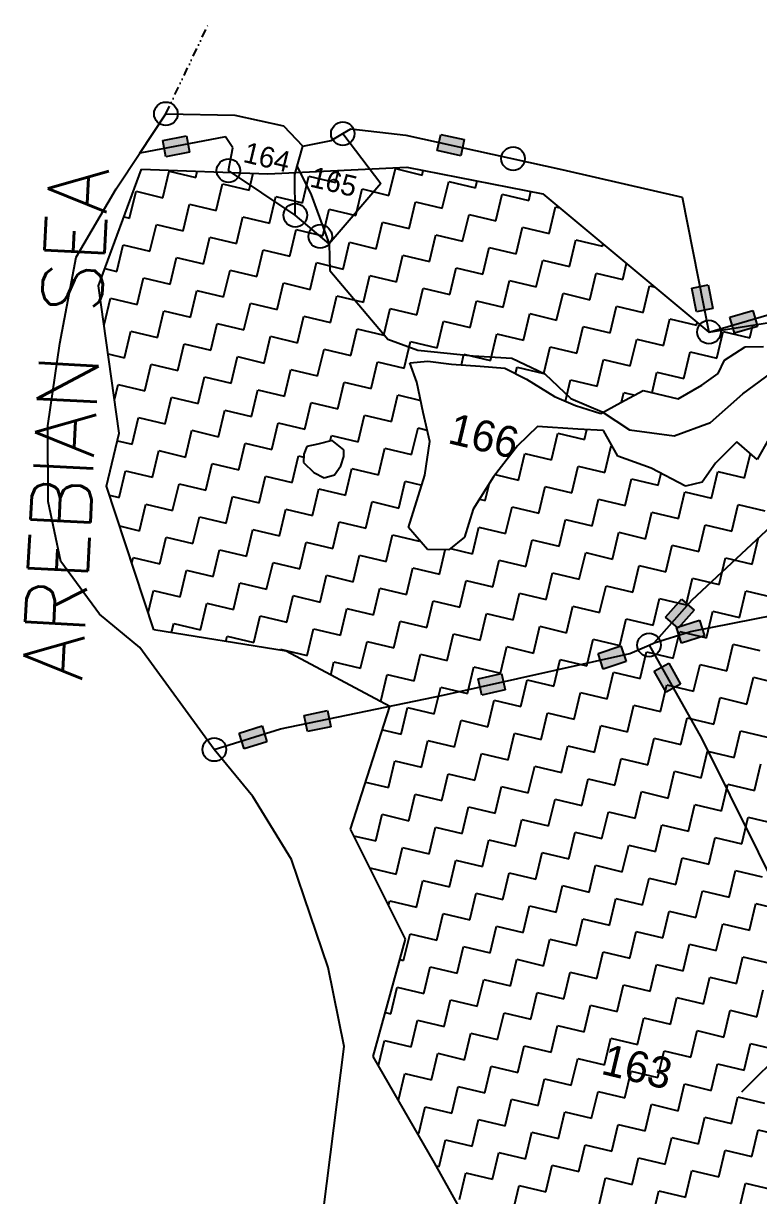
# Model space of a CAD drawing. Header units: metres. Extents: x 318142 to 321969, y 1858939 to 1863690.
# Drawn here: x 318142 to 318582, y 1861730 to 1862431 of the extents above; entities that cross this region are included whole.
import ezdxf

# ---------------------------------------------------------------- set-up
doc = ezdxf.new("R2010")
doc.units = ezdxf.units.M
doc.linetypes.add('DIVIDE', pattern=[1.25, 0.5, -0.25, 0, -0.25, 0, -0.25])
for name, color, linetype in [('LINE_WATER', 4, 'Continuous'), ('POLY_HATCH', 12, 'Continuous'), ('POLY_PARCEL', 6, 'Continuous'), ('TEXT_MAPOUT', 7, 'Continuous'), ('TEXT_PARCEL', 7, 'Continuous'), ('V_BOUND_LINE', 7, 'Continuous'), ('V_DIVIDE_LINE', 7, 'DIVIDE')]:
    doc.layers.add(name, color=color, linetype=linetype)
doc.styles.get("Standard").update_dxf_attribs({"font": 'simplex.shx'})
doc.styles.add('TEXT_MAP', font='')
doc.styles.get('TEXT_MAP').set_extended_font_data('Kruti Dev 050')

msp = doc.modelspace()

# ---------------------------------------------------------------- hatches: boundary and pattern name
for points in [[(318225.52, 1862360.96), (318227.38, 1862351.18), (318241.51, 1862353.87), (318239.65, 1862363.64)], [(318403.64, 1862351.78), (318405.76, 1862361.5), (318391.71, 1862364.57), (318389.59, 1862354.85)], [(318544.63, 1862258.5), (318554.39, 1862260.45), (318551.58, 1862274.56), (318541.82, 1862272.61)], [(318564.51, 1862255.16), (318567.3, 1862245.6), (318581.11, 1862249.63), (318578.32, 1862259.18)], [(318526.2, 1862075.86), (318533.66, 1862069.28), (318543.18, 1862080.07), (318535.71, 1862086.65)], [(318532.75, 1862069.72), (318535.79, 1862060.24), (318549.49, 1862064.64), (318546.44, 1862074.11)], [(318502.57, 1862049.34), (318499.4, 1862058.77), (318485.76, 1862054.18), (318488.94, 1862044.75)], [(318528.08, 1862048.35), (318519.4, 1862043.48), (318526.45, 1862030.93), (318535.12, 1862035.81)], [(318430.24, 1862032.4), (318428.08, 1862042.11), (318414.04, 1862038.98), (318416.2, 1862029.27)], [(318326.08, 1862010.29), (318324.07, 1862020.04), (318309.98, 1862017.13), (318312, 1862007.38)], [(318271.1, 1862006.57), (318274.09, 1861997.07), (318287.81, 1862001.39), (318284.83, 1862010.88)]]:
    msp.add_hatch(color=256).paths.add_polyline_path(points)

# ---------------------------------------------------------------- linework, layer by layer
for p, q in [((318225.52, 1862360.96), (318239.65, 1862363.64)), ((318227.38, 1862351.18), (318225.52, 1862360.96)), ((318239.65, 1862363.64), (318241.51, 1862353.87)), ((318389.59, 1862354.85), (318391.71, 1862364.57)), ((318391.71, 1862364.57), (318405.76, 1862361.5)), ((318405.76, 1862361.5), (318403.64, 1862351.78)), ((318241.51, 1862353.87), (318227.38, 1862351.18)), ((318403.64, 1862351.78), (318389.59, 1862354.85)), ((318541.82, 1862272.61), (318551.58, 1862274.56)), ((318544.63, 1862258.5), (318541.82, 1862272.61)), ((318551.58, 1862274.56), (318554.39, 1862260.45)), ((318554.39, 1862260.45), (318544.63, 1862258.5)), ((318564.51, 1862255.16), (318578.32, 1862259.18)), ((318567.3, 1862245.6), (318564.51, 1862255.16)), ((318578.32, 1862259.18), (318581.11, 1862249.63)), ((318581.11, 1862249.63), (318567.3, 1862245.6)), ((318526.2, 1862075.86), (318535.71, 1862086.65)), ((318543.18, 1862080.07), (318533.66, 1862069.28)), ((318535.71, 1862086.65), (318543.18, 1862080.07)), ((318533.66, 1862069.28), (318526.2, 1862075.86)), ((318532.75, 1862069.72), (318546.44, 1862074.11)), ((318546.44, 1862074.11), (318549.49, 1862064.64)), ((318535.79, 1862060.24), (318532.75, 1862069.72)), ((318485.76, 1862054.18), (318499.4, 1862058.77)), ((318499.4, 1862058.77), (318502.57, 1862049.34)), ((318549.49, 1862064.64), (318535.79, 1862060.24)), ((318488.94, 1862044.75), (318485.76, 1862054.18)), ((318502.57, 1862049.34), (318488.94, 1862044.75)), ((318519.4, 1862043.48), (318528.08, 1862048.35)), ((318528.08, 1862048.35), (318535.12, 1862035.81)), ((318414.04, 1862038.98), (318428.08, 1862042.11)), ((318416.2, 1862029.27), (318414.04, 1862038.98)), ((318428.08, 1862042.11), (318430.24, 1862032.4)), ((318526.45, 1862030.93), (318519.4, 1862043.48)), ((318430.24, 1862032.4), (318416.2, 1862029.27)), ((318535.12, 1862035.81), (318526.45, 1862030.93)), ((318309.98, 1862017.13), (318324.07, 1862020.04)), ((318312, 1862007.38), (318309.98, 1862017.13)), ((318324.07, 1862020.04), (318326.08, 1862010.29)), ((318271.1, 1862006.57), (318284.83, 1862010.88)), ((318284.83, 1862010.88), (318287.81, 1862001.39)), ((318326.08, 1862010.29), (318312, 1862007.38)), ((318274.09, 1861997.07), (318271.1, 1862006.57)), ((318287.81, 1862001.39), (318274.09, 1861997.07))]:
    msp.add_line(p, q)
for centre in [(318227.33, 1862376.87), (318333.13, 1862364.98), (318434.98, 1862350.03), (318264.75, 1862342.88), (318304.72, 1862316.18), (318319.65, 1862303.54), (318552.13, 1862246.37), (318516.27, 1862059.2), (318256.28, 1861996.69)]:
    msp.add_circle(centre, 7.04)
at = {"layer": 'LINE_WATER'}
for p, q in [((318305.9, 1862345.41), (318314.3, 1862328.38)), ((318314.3, 1862328.38), (318324.94, 1862299.06)), ((318324.94, 1862299.06), (318325.44, 1862283.17)), ((318325.44, 1862283.17), (318360.12, 1862242.12)), ((318360.12, 1862242.12), (318378.07, 1862235.53)), ((318378.07, 1862235.53), (318411.05, 1862232.03)), ((318411.05, 1862232.03), (318434.22, 1862230.8)), ((318434.22, 1862230.8), (318453.94, 1862221.36)), ((318453.94, 1862221.36), (318469.51, 1862206.63)), ((318572.41, 1862209.48), (318592.75, 1862224.43)), ((318469.51, 1862206.63), (318488.25, 1862198.63)), ((318553.05, 1862192.18), (318572.41, 1862209.48)), ((318488.25, 1862198.63), (318504.5, 1862187.79)), ((318531.27, 1862184.23), (318553.05, 1862192.18)), ((318504.5, 1862187.79), (318531.27, 1862184.23)), ((318571.86, 1861791.96), (318605.4, 1861825.58))]:
    msp.add_line(p, q, dxfattribs=at)
at = {"layer": 'POLY_HATCH'}
for p, q in [((318187, 1862273.92), (318212.82, 1862343.78)), ((318212.82, 1862343.78), (318288.26, 1862340.97)), ((318288.26, 1862340.97), (318371.49, 1862345.04)), ((318371.49, 1862345.04), (318452.83, 1862329.03)), ((318452.83, 1862329.03), (318552.13, 1862246.37)), ((318199.44, 1862185.79), (318187, 1862273.92)), ((318552.13, 1862246.37), (318625.58, 1862257.84)), ((318561.33, 1862229.47), (318573.72, 1862237.55)), ((318573.72, 1862237.55), (318584.82, 1862237.8)), ((318373.25, 1862227.93), (318383.93, 1862228.87)), ((318377.48, 1862216.47), (318373.25, 1862227.93)), ((318383.93, 1862228.87), (318398.07, 1862227.23)), ((318398.07, 1862227.23), (318415.22, 1862226.04)), ((318557.71, 1862221.62), (318561.33, 1862229.47)), ((318561.33, 1862229.47), (318561.33, 1862229.47)), ((318415.22, 1862226.04), (318430.04, 1862224.82)), ((318430.04, 1862224.82), (318443, 1862218.24)), ((318547.92, 1862214.67), (318557.71, 1862221.62)), ((318381.24, 1862198.15), (318377.48, 1862216.47)), ((318443, 1862218.24), (318459.7, 1862207.86)), ((318533.75, 1862206.44), (318547.92, 1862214.67)), ((318459.7, 1862207.86), (318472.37, 1862202.51)), ((318499.49, 1862204.17), (318512.85, 1862211.43)), ((318512.85, 1862211.43), (318533.75, 1862206.44)), ((318472.37, 1862202.51), (318487.5, 1862197.74)), ((318487.5, 1862197.74), (318499.49, 1862204.17)), ((318385.27, 1862180.92), (318381.24, 1862198.15)), ((318191.88, 1862154.14), (318199.44, 1862185.79)), ((318449.61, 1862189.95), (318437.53, 1862178.31)), ((318473.62, 1862188.28), (318449.61, 1862189.95)), ((318489.12, 1862187.48), (318473.62, 1862188.28)), ((318497.64, 1862172.08), (318489.12, 1862187.48)), ((318311.63, 1862177.87), (318309.88, 1862173.32)), ((318318.25, 1862179.26), (318311.63, 1862177.87)), ((318326.75, 1862181.54), (318318.25, 1862179.26)), ((318333.68, 1862175.91), (318326.75, 1862181.54)), ((318382.19, 1862160.75), (318385.27, 1862180.92)), ((318437.53, 1862178.31), (318423.19, 1862159.67)), ((318568.84, 1862180.63), (318555.95, 1862168.03)), ((318580.88, 1862170.2), (318568.84, 1862180.63)), ((318587.88, 1862182.47), (318580.88, 1862170.2)), ((318309.88, 1862173.32), (318309.69, 1862168.4)), ((318332.06, 1862166.36), (318333.72, 1862171.92)), ((318333.72, 1862171.92), (318333.68, 1862175.91)), ((318333.68, 1862175.91), (318333.68, 1862175.91)), ((318517.46, 1862165.03), (318497.64, 1862172.08)), ((318309.69, 1862168.4), (318315.85, 1862162.29)), ((318328.14, 1862161.01), (318332.06, 1862166.36)), ((318538.14, 1862154.28), (318517.46, 1862165.03)), ((318555.95, 1862168.03), (318547.99, 1862156.57)), ((318315.85, 1862162.29), (318322.06, 1862159.15)), ((318322.06, 1862159.15), (318328.14, 1862161.01)), ((318372.38, 1862129.41), (318382.19, 1862160.75)), ((318423.19, 1862159.67), (318411.06, 1862140.49)), ((318220.09, 1862068.33), (318191.88, 1862154.14)), ((318547.99, 1862156.57), (318538.14, 1862154.28)), ((318411.06, 1862140.49), (318405.89, 1862123.72)), ((318383.76, 1862116.23), (318372.38, 1862129.41)), ((318405.89, 1862123.72), (318396.51, 1862116.09)), ((318396.51, 1862116.09), (318383.76, 1862116.23)), ((318299.22, 1862055.51), (318220.09, 1862068.33)), ((318361.33, 1862022.43), (318299.22, 1862055.51)), ((318337.7, 1861949), (318361.33, 1862022.43)), ((318370.72, 1861883.33), (318337.7, 1861949)), ((318351.4, 1861813.09), (318370.72, 1861883.33)), ((318387.99, 1861749.61), (318351.4, 1861813.09)), ((318434.85, 1861665.42), (318387.99, 1861749.61))]:
    msp.add_line(p, q, dxfattribs=at)
at = {"layer": 'POLY_HATCH', "linetype": 'Continuous'}
for p, q in [((318225.45, 1862326.68), (318229.26, 1862342.64)), ((318229.26, 1862342.64), (318245.22, 1862338.83)), ((318245.22, 1862338.83), (318246.11, 1862342.54)), ((318277.14, 1862331.21), (318279.55, 1862341.29)), ((318309.06, 1862323.58), (318312.87, 1862339.54)), ((318312.87, 1862339.54), (318328.83, 1862335.73)), ((318328.83, 1862335.73), (318330.57, 1862343.04)), ((318360.75, 1862328.1), (318364.56, 1862344.06)), ((318364.56, 1862344.06), (318380.52, 1862340.25)), ((318380.52, 1862340.25), (318381.2, 1862343.13)), ((318257.37, 1862319.06), (318261.18, 1862335.02)), ((318261.18, 1862335.02), (318277.14, 1862331.21)), ((318392.66, 1862320.48), (318396.47, 1862336.44)), ((318396.47, 1862336.44), (318412.43, 1862332.63)), ((318412.43, 1862332.63), (318413.43, 1862336.78)), ((318205.68, 1862314.54), (318209.49, 1862330.5)), ((318209.49, 1862330.5), (318225.45, 1862326.68)), ((318289.29, 1862311.44), (318293.1, 1862327.39)), ((318293.1, 1862327.39), (318309.06, 1862323.58)), ((318340.97, 1862315.96), (318344.79, 1862331.92)), ((318344.79, 1862331.92), (318360.75, 1862328.1)), ((318424.58, 1862312.86), (318428.39, 1862328.82)), ((318428.39, 1862328.82), (318444.35, 1862325)), ((318444.35, 1862325), (318445.65, 1862330.44)), ((318237.6, 1862306.91), (318241.41, 1862322.87)), ((318241.41, 1862322.87), (318257.37, 1862319.06)), ((318321.2, 1862303.81), (318325.02, 1862319.77)), ((318325.02, 1862319.77), (318340.97, 1862315.96)), ((318372.89, 1862308.33), (318376.7, 1862324.29)), ((318376.7, 1862324.29), (318392.66, 1862320.48)), ((318456.5, 1862305.23), (318460.31, 1862321.19)), ((318460.31, 1862321.19), (318463.02, 1862320.54)), ((318202.31, 1862315.34), (318205.68, 1862314.54)), ((318269.52, 1862299.29), (318273.33, 1862315.25)), ((318273.33, 1862315.25), (318289.29, 1862311.44)), ((318353.12, 1862296.19), (318356.93, 1862312.15)), ((318356.93, 1862312.15), (318372.89, 1862308.33)), ((318404.81, 1862300.71), (318408.62, 1862316.67)), ((318408.62, 1862316.67), (318424.58, 1862312.86)), ((318217.83, 1862294.77), (318221.64, 1862310.73)), ((318221.64, 1862310.73), (318237.6, 1862306.91)), ((318301.43, 1862291.67), (318305.25, 1862307.62)), ((318305.25, 1862307.62), (318321.2, 1862303.81)), ((318385.04, 1862288.56), (318388.85, 1862304.52)), ((318388.85, 1862304.52), (318404.81, 1862300.71)), ((318436.73, 1862293.09), (318440.54, 1862309.04)), ((318440.54, 1862309.04), (318456.5, 1862305.23)), ((318198.06, 1862282.62), (318201.87, 1862298.58)), ((318201.87, 1862298.58), (318217.83, 1862294.77)), ((318249.75, 1862287.14), (318253.56, 1862303.1)), ((318253.56, 1862303.1), (318269.52, 1862299.29)), ((318333.35, 1862284.04), (318337.16, 1862300)), ((318337.16, 1862300), (318353.12, 1862296.19)), ((318468.64, 1862285.46), (318472.46, 1862301.42)), ((318472.46, 1862301.42), (318488.41, 1862297.61)), ((318488.41, 1862297.61), (318488.77, 1862299.11)), ((318229.97, 1862275), (318233.79, 1862290.95)), ((318233.79, 1862290.95), (318249.75, 1862287.14)), ((318281.66, 1862279.52), (318285.47, 1862295.48)), ((318285.47, 1862295.48), (318301.43, 1862291.67)), ((318365.27, 1862276.42), (318369.08, 1862292.38)), ((318369.08, 1862292.38), (318385.04, 1862288.56)), ((318416.96, 1862280.94), (318420.77, 1862296.9)), ((318420.77, 1862296.9), (318436.73, 1862293.09)), ((318190.86, 1862284.34), (318198.06, 1862282.62)), ((318261.89, 1862267.37), (318265.7, 1862283.33)), ((318265.7, 1862283.33), (318281.66, 1862279.52)), ((318313.58, 1862271.89), (318317.39, 1862287.85)), ((318317.39, 1862287.85), (318333.35, 1862284.04)), ((318397.19, 1862268.79), (318401, 1862284.75)), ((318401, 1862284.75), (318416.96, 1862280.94)), ((318448.87, 1862273.32), (318452.69, 1862289.27)), ((318452.69, 1862289.27), (318468.64, 1862285.46)), ((318500.56, 1862277.84), (318502.84, 1862287.39)), ((318210.2, 1862262.85), (318214.02, 1862278.81)), ((318214.02, 1862278.81), (318229.97, 1862275)), ((318345.5, 1862264.27), (318349.31, 1862280.23)), ((318349.31, 1862280.23), (318365.27, 1862276.42)), ((318429.1, 1862261.17), (318432.91, 1862277.13)), ((318432.91, 1862277.13), (318448.87, 1862273.32)), ((318480.79, 1862265.69), (318484.6, 1862281.65)), ((318484.6, 1862281.65), (318500.56, 1862277.84)), ((318242.12, 1862255.23), (318245.93, 1862271.18)), ((318245.93, 1862271.18), (318261.89, 1862267.37)), ((318293.81, 1862259.75), (318297.62, 1862275.71)), ((318297.62, 1862275.71), (318313.58, 1862271.89)), ((318377.41, 1862256.65), (318381.23, 1862272.6)), ((318381.23, 1862272.6), (318397.19, 1862268.79)), ((318461.02, 1862253.54), (318464.83, 1862269.5)), ((318464.83, 1862269.5), (318480.79, 1862265.69)), ((318512.71, 1862258.07), (318516.52, 1862274.03)), ((318516.52, 1862274.03), (318519.86, 1862273.23)), ((318190.43, 1862250.7), (318194.25, 1862266.66)), ((318194.25, 1862266.66), (318210.2, 1862262.85)), ((318274.04, 1862247.6), (318277.85, 1862263.56)), ((318277.85, 1862263.56), (318293.81, 1862259.75)), ((318325.73, 1862252.12), (318329.54, 1862268.08)), ((318329.54, 1862268.08), (318345.5, 1862264.27)), ((318409.33, 1862249.02), (318413.14, 1862264.98)), ((318413.14, 1862264.98), (318429.1, 1862261.17)), ((318222.35, 1862243.08), (318226.16, 1862259.04)), ((318226.16, 1862259.04), (318242.12, 1862255.23)), ((318305.96, 1862239.98), (318309.77, 1862255.94)), ((318309.77, 1862255.94), (318325.73, 1862252.12)), ((318357.64, 1862244.5), (318361.46, 1862260.46)), ((318361.46, 1862260.46), (318377.41, 1862256.65)), ((318441.25, 1862241.4), (318445.06, 1862257.36)), ((318445.06, 1862257.36), (318461.02, 1862253.54)), ((318492.94, 1862245.92), (318496.75, 1862261.88)), ((318496.75, 1862261.88), (318512.71, 1862258.07)), ((318190.27, 1862250.74), (318190.43, 1862250.7)), ((318254.27, 1862235.45), (318258.08, 1862251.41)), ((318258.08, 1862251.41), (318274.04, 1862247.6)), ((318337.87, 1862232.35), (318341.69, 1862248.31)), ((318341.69, 1862248.31), (318357.64, 1862244.5)), ((318389.56, 1862236.88), (318393.37, 1862252.83)), ((318393.37, 1862252.83), (318409.33, 1862249.02)), ((318473.17, 1862233.77), (318476.98, 1862249.73)), ((318476.98, 1862249.73), (318492.94, 1862245.92)), ((318524.85, 1862238.3), (318528.67, 1862254.25)), ((318528.67, 1862254.25), (318544.63, 1862250.44)), ((318544.63, 1862250.44), (318545.06, 1862252.25)), ((318576.54, 1862242.82), (318578.37, 1862250.47)), ((318202.58, 1862230.93), (318206.39, 1862246.89)), ((318206.39, 1862246.89), (318222.35, 1862243.08)), ((318286.18, 1862227.83), (318290, 1862243.79)), ((318290, 1862243.79), (318305.96, 1862239.98)), ((318421.48, 1862229.25), (318425.29, 1862245.21)), ((318425.29, 1862245.21), (318441.25, 1862241.4)), ((318505.08, 1862226.15), (318508.9, 1862242.11)), ((318508.9, 1862242.11), (318524.85, 1862238.3)), ((318556.77, 1862230.67), (318560.58, 1862246.63)), ((318560.58, 1862246.63), (318576.54, 1862242.82)), ((318234.5, 1862223.31), (318238.31, 1862239.27)), ((318238.31, 1862239.27), (318254.27, 1862235.45)), ((318318.1, 1862220.21), (318321.91, 1862236.17)), ((318321.91, 1862236.17), (318337.87, 1862232.35)), ((318369.79, 1862224.73), (318373.6, 1862240.69)), ((318373.6, 1862240.69), (318389.56, 1862236.88)), ((318453.4, 1862221.63), (318457.21, 1862237.59)), ((318457.21, 1862237.59), (318473.17, 1862233.77)), ((318537, 1862218.53), (318540.81, 1862234.48)), ((318540.81, 1862234.48), (318556.77, 1862230.67)), ((318192.74, 1862233.28), (318202.58, 1862230.93)), ((318214.73, 1862211.16), (318218.54, 1862227.12)), ((318218.54, 1862227.12), (318234.5, 1862223.31)), ((318266.41, 1862215.68), (318270.23, 1862231.64)), ((318270.23, 1862231.64), (318286.18, 1862227.83)), ((318350.02, 1862212.58), (318353.83, 1862228.54)), ((318353.83, 1862228.54), (318369.79, 1862224.73)), ((318404.03, 1862226.82), (318405.52, 1862233.06)), ((318405.52, 1862233.06), (318421.48, 1862229.25)), ((318485.31, 1862214), (318489.13, 1862229.96)), ((318489.13, 1862229.96), (318505.08, 1862226.15)), ((318298.33, 1862208.06), (318302.14, 1862224.02)), ((318302.14, 1862224.02), (318318.1, 1862220.21)), ((318436.51, 1862221.54), (318437.44, 1862225.44)), ((318437.44, 1862225.44), (318453.4, 1862221.63)), ((318518.14, 1862210.17), (318521.04, 1862222.34)), ((318521.04, 1862222.34), (318537, 1862218.53)), ((318196.6, 1862205.9), (318198.77, 1862214.97)), ((318198.77, 1862214.97), (318214.73, 1862211.16)), ((318246.64, 1862203.54), (318250.46, 1862219.5)), ((318250.46, 1862219.5), (318266.41, 1862215.68)), ((318330.25, 1862200.44), (318334.06, 1862216.39)), ((318334.06, 1862216.39), (318350.02, 1862212.58)), ((318466.31, 1862205.07), (318469.35, 1862217.81)), ((318469.35, 1862217.81), (318485.31, 1862214)), ((318226.87, 1862191.39), (318230.68, 1862207.35)), ((318230.68, 1862207.35), (318246.64, 1862203.54)), ((318278.56, 1862195.91), (318282.37, 1862211.87)), ((318282.37, 1862211.87), (318298.33, 1862208.06)), ((318362.17, 1862192.81), (318365.98, 1862208.77)), ((318365.98, 1862208.77), (318379.74, 1862205.48)), ((318499.88, 1862204.38), (318501.27, 1862210.19)), ((318501.27, 1862210.19), (318507.74, 1862208.65)), ((318258.79, 1862183.77), (318262.6, 1862199.73)), ((318262.6, 1862199.73), (318278.56, 1862195.91)), ((318310.48, 1862188.29), (318314.29, 1862204.25)), ((318314.29, 1862204.25), (318330.25, 1862200.44)), ((318207.1, 1862179.24), (318210.91, 1862195.2)), ((318210.91, 1862195.2), (318226.87, 1862191.39)), ((318290.71, 1862176.14), (318294.52, 1862192.1)), ((318294.52, 1862192.1), (318310.48, 1862188.29)), ((318342.4, 1862180.66), (318346.21, 1862196.62)), ((318346.21, 1862196.62), (318362.17, 1862192.81)), ((318239.02, 1862171.62), (318242.83, 1862187.58)), ((318242.83, 1862187.58), (318258.79, 1862183.77)), ((318374.31, 1862173.04), (318378.12, 1862189)), ((318378.12, 1862189), (318383.69, 1862187.67)), ((318457.92, 1862169.94), (318461.73, 1862185.9)), ((318461.73, 1862185.9), (318477.69, 1862182.09)), ((318477.69, 1862182.09), (318479.1, 1862187.99)), ((318198.37, 1862181.33), (318207.1, 1862179.24)), ((318270.94, 1862164), (318274.75, 1862179.95)), ((318274.75, 1862179.95), (318290.71, 1862176.14)), ((318325.67, 1862181.25), (318326.44, 1862184.48)), ((318326.44, 1862184.48), (318342.4, 1862180.66)), ((318489.84, 1862162.31), (318493.65, 1862178.27)), ((318493.65, 1862178.27), (318494.3, 1862178.12)), ((318219.25, 1862159.47), (318223.06, 1862175.43)), ((318223.06, 1862175.43), (318239.02, 1862171.62)), ((318302.85, 1862156.37), (318306.67, 1862172.33)), ((318306.67, 1862172.33), (318309.81, 1862171.58)), ((318354.54, 1862160.89), (318358.35, 1862176.85)), ((318358.35, 1862176.85), (318374.31, 1862173.04)), ((318438.15, 1862157.79), (318441.96, 1862173.75)), ((318441.96, 1862173.75), (318457.92, 1862169.94)), ((318573.44, 1862159.21), (318576.89, 1862173.66)), ((318251.17, 1862151.85), (318254.98, 1862167.81)), ((318254.98, 1862167.81), (318270.94, 1862164)), ((318334.77, 1862148.75), (318338.58, 1862164.71)), ((318338.58, 1862164.71), (318354.54, 1862160.89)), ((318470.06, 1862150.17), (318473.88, 1862166.13)), ((318473.88, 1862166.13), (318489.84, 1862162.31)), ((318199.48, 1862147.33), (318203.29, 1862163.29)), ((318203.29, 1862163.29), (318219.25, 1862159.47)), ((318283.08, 1862144.23), (318286.9, 1862160.18)), ((318286.9, 1862160.18), (318302.85, 1862156.37)), ((318366.69, 1862141.12), (318370.5, 1862157.08)), ((318370.5, 1862157.08), (318380.31, 1862154.74)), ((318424.3, 1862161.1), (318438.15, 1862157.79)), ((318501.98, 1862142.54), (318505.79, 1862158.5)), ((318505.79, 1862158.5), (318521.75, 1862154.69)), ((318521.75, 1862154.69), (318523.48, 1862161.9)), ((318553.67, 1862147.07), (318557.48, 1862163.03)), ((318557.48, 1862163.03), (318573.44, 1862159.21)), ((318231.4, 1862139.7), (318235.21, 1862155.66)), ((318235.21, 1862155.66), (318251.17, 1862151.85)), ((318315, 1862136.6), (318318.81, 1862152.56)), ((318318.81, 1862152.56), (318334.77, 1862148.75)), ((318418.38, 1862145.65), (318420.84, 1862155.94)), ((318450.29, 1862138.02), (318454.11, 1862153.98)), ((318454.11, 1862153.98), (318470.06, 1862150.17)), ((318533.9, 1862134.92), (318537.71, 1862150.88)), ((318537.71, 1862150.88), (318553.67, 1862147.07)), ((318193.66, 1862148.72), (318199.48, 1862147.33)), ((318211.62, 1862127.56), (318215.44, 1862143.51)), ((318215.44, 1862143.51), (318231.4, 1862139.7)), ((318263.31, 1862132.08), (318267.12, 1862148.04)), ((318267.12, 1862148.04), (318283.08, 1862144.23)), ((318346.92, 1862128.98), (318350.73, 1862144.94)), ((318350.73, 1862144.94), (318366.69, 1862141.12)), ((318414.85, 1862146.49), (318418.38, 1862145.65)), ((318482.21, 1862130.4), (318486.02, 1862146.36)), ((318486.02, 1862146.36), (318501.98, 1862142.54)), ((318565.82, 1862127.3), (318569.63, 1862143.25)), ((318569.63, 1862143.25), (318585.59, 1862139.44)), ((318243.54, 1862119.93), (318247.35, 1862135.89)), ((318247.35, 1862135.89), (318263.31, 1862132.08)), ((318295.23, 1862124.45), (318299.04, 1862140.41)), ((318299.04, 1862140.41), (318315, 1862136.6)), ((318430.52, 1862125.88), (318434.34, 1862141.83)), ((318434.34, 1862141.83), (318450.29, 1862138.02)), ((318514.13, 1862122.77), (318517.94, 1862138.73)), ((318517.94, 1862138.73), (318533.9, 1862134.92)), ((318199.68, 1862130.41), (318211.62, 1862127.56)), ((318327.15, 1862116.83), (318330.96, 1862132.79)), ((318330.96, 1862132.79), (318346.92, 1862128.98)), ((318410.75, 1862113.73), (318414.56, 1862129.69)), ((318414.56, 1862129.69), (318430.52, 1862125.88)), ((318462.44, 1862118.25), (318466.25, 1862134.21)), ((318466.25, 1862134.21), (318482.21, 1862130.4)), ((318546.05, 1862115.15), (318549.86, 1862131.11)), ((318549.86, 1862131.11), (318565.82, 1862127.3)), ((318223.77, 1862107.79), (318227.58, 1862123.74)), ((318227.58, 1862123.74), (318243.54, 1862119.93)), ((318275.46, 1862112.31), (318279.27, 1862128.27)), ((318279.27, 1862128.27), (318295.23, 1862124.45)), ((318359.06, 1862109.21), (318362.88, 1862125.16)), ((318362.88, 1862125.16), (318378.84, 1862121.35)), ((318378.84, 1862121.35), (318378.94, 1862121.81)), ((318442.67, 1862106.1), (318446.48, 1862122.06)), ((318446.48, 1862122.06), (318462.44, 1862118.25)), ((318494.36, 1862110.63), (318498.17, 1862126.59)), ((318498.17, 1862126.59), (318514.13, 1862122.77)), ((318577.96, 1862107.52), (318581.78, 1862123.48)), ((318255.69, 1862100.16), (318259.5, 1862116.12)), ((318259.5, 1862116.12), (318275.46, 1862112.31)), ((318307.38, 1862104.68), (318311.19, 1862120.64)), ((318311.19, 1862120.64), (318327.15, 1862116.83)), ((318390.98, 1862101.58), (318394.45, 1862116.11)), ((318397.5, 1862116.89), (318410.75, 1862113.73)), ((318526.28, 1862103), (318530.09, 1862118.96)), ((318530.09, 1862118.96), (318546.05, 1862115.15)), ((318206.99, 1862108.16), (318207.81, 1862111.6)), ((318207.81, 1862111.6), (318223.77, 1862107.79)), ((318287.61, 1862092.54), (318291.42, 1862108.5)), ((318291.42, 1862108.5), (318307.38, 1862104.68)), ((318339.29, 1862097.06), (318343.11, 1862113.02)), ((318343.11, 1862113.02), (318359.06, 1862109.21)), ((318422.9, 1862093.96), (318426.71, 1862109.92)), ((318426.71, 1862109.92), (318442.67, 1862106.1)), ((318474.59, 1862098.48), (318478.4, 1862114.44)), ((318478.4, 1862114.44), (318494.36, 1862110.63)), ((318558.19, 1862095.38), (318562, 1862111.34)), ((318562, 1862111.34), (318577.96, 1862107.52)), ((318235.92, 1862088.01), (318239.73, 1862103.97)), ((318239.73, 1862103.97), (318255.69, 1862100.16)), ((318319.52, 1862084.91), (318323.33, 1862100.87)), ((318323.33, 1862100.87), (318339.29, 1862097.06)), ((318371.21, 1862089.44), (318375.02, 1862105.39)), ((318375.02, 1862105.39), (318390.98, 1862101.58)), ((318454.82, 1862086.33), (318458.63, 1862102.29)), ((318458.63, 1862102.29), (318474.59, 1862098.48)), ((318506.5, 1862090.86), (318510.32, 1862106.81)), ((318510.32, 1862106.81), (318526.28, 1862103)), ((318267.83, 1862080.39), (318271.65, 1862096.35)), ((318271.65, 1862096.35), (318287.61, 1862092.54)), ((318403.13, 1862081.81), (318406.94, 1862097.77)), ((318406.94, 1862097.77), (318422.9, 1862093.96)), ((318486.73, 1862078.71), (318490.55, 1862094.67)), ((318490.55, 1862094.67), (318506.5, 1862090.86)), ((318538.42, 1862083.23), (318542.23, 1862099.19)), ((318542.23, 1862099.19), (318558.19, 1862095.38)), ((318216.76, 1862078.44), (318219.96, 1862091.83)), ((318219.96, 1862091.83), (318235.92, 1862088.01)), ((318299.75, 1862072.77), (318303.56, 1862088.73)), ((318303.56, 1862088.73), (318319.52, 1862084.91)), ((318351.44, 1862077.29), (318355.25, 1862093.25)), ((318355.25, 1862093.25), (318371.21, 1862089.44)), ((318435.05, 1862074.19), (318438.86, 1862090.15)), ((318438.86, 1862090.15), (318454.82, 1862086.33)), ((318518.65, 1862071.09), (318522.46, 1862087.04)), ((318522.46, 1862087.04), (318538.42, 1862083.23)), ((318570.34, 1862075.61), (318574.15, 1862091.57)), ((318574.15, 1862091.57), (318590.11, 1862087.75)), ((318248.06, 1862068.24), (318251.88, 1862084.2)), ((318251.88, 1862084.2), (318267.83, 1862080.39)), ((318331.67, 1862065.14), (318335.48, 1862081.1)), ((318335.48, 1862081.1), (318351.44, 1862077.29)), ((318383.36, 1862069.66), (318387.17, 1862085.62)), ((318387.17, 1862085.62), (318403.13, 1862081.81)), ((318466.96, 1862066.56), (318470.77, 1862082.52)), ((318470.77, 1862082.52), (318486.73, 1862078.71)), ((318279.98, 1862060.62), (318283.79, 1862076.58)), ((318283.79, 1862076.58), (318299.75, 1862072.77)), ((318363.59, 1862057.52), (318367.4, 1862073.48)), ((318367.4, 1862073.48), (318383.36, 1862069.66)), ((318415.27, 1862062.04), (318419.09, 1862078)), ((318419.09, 1862078), (318435.05, 1862074.19)), ((318498.88, 1862058.94), (318502.69, 1862074.9)), ((318502.69, 1862074.9), (318518.65, 1862071.09)), ((318550.57, 1862063.46), (318554.38, 1862079.42)), ((318554.38, 1862079.42), (318570.34, 1862075.61)), ((318230.8, 1862066.6), (318232.11, 1862072.06)), ((318232.11, 1862072.06), (318248.06, 1862068.24)), ((318311.9, 1862053), (318315.71, 1862068.95)), ((318315.71, 1862068.95), (318331.67, 1862065.14)), ((318395.5, 1862049.89), (318399.32, 1862065.85)), ((318399.32, 1862065.85), (318415.27, 1862062.04)), ((318447.19, 1862054.42), (318451, 1862070.37)), ((318451, 1862070.37), (318466.96, 1862066.56)), ((318530.8, 1862051.31), (318534.61, 1862067.27)), ((318534.61, 1862067.27), (318550.57, 1862063.46)), ((318263.28, 1862061.33), (318264.02, 1862064.43)), ((318264.02, 1862064.43), (318279.98, 1862060.62)), ((318343.82, 1862045.37), (318347.63, 1862061.33)), ((318347.63, 1862061.33), (318363.59, 1862057.52)), ((318479.11, 1862046.79), (318482.92, 1862062.75)), ((318482.92, 1862062.75), (318498.88, 1862058.94)), ((318562.71, 1862043.69), (318566.53, 1862059.65)), ((318566.53, 1862059.65), (318582.49, 1862055.84)), ((318295.76, 1862056.07), (318295.94, 1862056.81)), ((318295.94, 1862056.81), (318311.9, 1862053)), ((318375.73, 1862037.75), (318379.55, 1862053.71)), ((318379.55, 1862053.71), (318395.5, 1862049.89)), ((318427.42, 1862042.27), (318431.23, 1862058.23)), ((318431.23, 1862058.23), (318447.19, 1862054.42)), ((318511.03, 1862039.17), (318514.84, 1862055.13)), ((318514.84, 1862055.13), (318530.8, 1862051.31)), ((318325.97, 1862041.26), (318327.86, 1862049.18)), ((318327.86, 1862049.18), (318343.82, 1862045.37)), ((318407.65, 1862030.12), (318411.46, 1862046.08)), ((318411.46, 1862046.08), (318427.42, 1862042.27)), ((318459.34, 1862034.65), (318463.15, 1862050.6)), ((318463.15, 1862050.6), (318479.11, 1862046.79)), ((318542.94, 1862031.54), (318546.76, 1862047.5)), ((318546.76, 1862047.5), (318562.71, 1862043.69)), ((318355.96, 1862025.6), (318359.77, 1862041.56)), ((318359.77, 1862041.56), (318375.73, 1862037.75)), ((318439.57, 1862022.5), (318443.38, 1862038.46)), ((318443.38, 1862038.46), (318459.34, 1862034.65)), ((318491.26, 1862027.02), (318495.07, 1862042.98)), ((318495.07, 1862042.98), (318511.03, 1862039.17)), ((318574.86, 1862023.92), (318578.67, 1862039.88)), ((318578.67, 1862039.88), (318594.63, 1862036.07)), ((318387.88, 1862017.98), (318391.69, 1862033.94)), ((318391.69, 1862033.94), (318407.65, 1862030.12)), ((318471.49, 1862014.87), (318475.3, 1862030.83)), ((318475.3, 1862030.83), (318491.26, 1862027.02)), ((318523.17, 1862019.4), (318526.99, 1862035.36)), ((318526.99, 1862035.36), (318542.94, 1862031.54)), ((318354.89, 1862025.86), (318355.96, 1862025.6)), ((318419.8, 1862010.35), (318423.61, 1862026.31)), ((318423.61, 1862026.31), (318439.57, 1862022.5)), ((318555.09, 1862011.77), (318558.9, 1862027.73)), ((318558.9, 1862027.73), (318574.86, 1862023.92)), ((318368.11, 1862005.83), (318371.92, 1862021.79)), ((318371.92, 1862021.79), (318387.88, 1862017.98)), ((318451.71, 1862002.73), (318455.53, 1862018.69)), ((318455.53, 1862018.69), (318471.49, 1862014.87)), ((318503.4, 1862007.25), (318507.21, 1862023.21)), ((318507.21, 1862023.21), (318523.17, 1862019.4)), ((318400.03, 1861998.21), (318403.84, 1862014.16)), ((318403.84, 1862014.16), (318419.8, 1862010.35)), ((318483.63, 1861995.1), (318487.44, 1862011.06)), ((318487.44, 1862011.06), (318503.4, 1862007.25)), ((318535.32, 1861999.63), (318539.13, 1862015.59)), ((318539.13, 1862015.59), (318555.09, 1862011.77)), ((318356.85, 1862008.52), (318368.11, 1862005.83)), ((318431.94, 1861990.58), (318435.76, 1862006.54)), ((318435.76, 1862006.54), (318451.71, 1862002.73)), ((318515.55, 1861987.48), (318519.36, 1862003.44)), ((318519.36, 1862003.44), (318535.32, 1861999.63)), ((318567.24, 1861992), (318571.05, 1862007.96)), ((318571.05, 1862007.96), (318587.01, 1862004.15)), ((318380.26, 1861986.06), (318384.07, 1862002.02)), ((318384.07, 1862002.02), (318400.03, 1861998.21)), ((318463.86, 1861982.96), (318467.67, 1861998.92)), ((318467.67, 1861998.92), (318483.63, 1861995.1)), ((318547.47, 1861979.86), (318551.28, 1861995.81)), ((318551.28, 1861995.81), (318567.24, 1861992)), ((318360.48, 1861973.91), (318364.3, 1861989.87)), ((318364.3, 1861989.87), (318380.26, 1861986.06)), ((318412.17, 1861978.43), (318415.99, 1861994.39)), ((318415.99, 1861994.39), (318431.94, 1861990.58)), ((318495.78, 1861975.33), (318499.59, 1861991.29)), ((318499.59, 1861991.29), (318515.55, 1861987.48)), ((318392.4, 1861966.29), (318396.21, 1861982.25)), ((318396.21, 1861982.25), (318412.17, 1861978.43)), ((318444.09, 1861970.81), (318447.9, 1861986.77)), ((318447.9, 1861986.77), (318463.86, 1861982.96)), ((318527.7, 1861967.71), (318531.51, 1861983.67)), ((318531.51, 1861983.67), (318547.47, 1861979.86)), ((318579.38, 1861972.23), (318583.2, 1861988.19)), ((318346.77, 1861977.19), (318360.48, 1861973.91)), ((318424.32, 1861958.66), (318428.13, 1861974.62)), ((318428.13, 1861974.62), (318444.09, 1861970.81)), ((318476.01, 1861963.19), (318479.82, 1861979.15)), ((318479.82, 1861979.15), (318495.78, 1861975.33)), ((318559.61, 1861960.08), (318563.43, 1861976.04)), ((318563.43, 1861976.04), (318579.38, 1861972.23)), ((318372.63, 1861954.14), (318376.44, 1861970.1)), ((318376.44, 1861970.1), (318392.4, 1861966.29)), ((318507.93, 1861955.56), (318511.74, 1861971.52)), ((318511.74, 1861971.52), (318527.7, 1861967.71)), ((318404.55, 1861946.52), (318408.36, 1861962.48)), ((318408.36, 1861962.48), (318424.32, 1861958.66)), ((318456.24, 1861951.04), (318460.05, 1861967)), ((318460.05, 1861967), (318476.01, 1861963.19)), ((318539.84, 1861947.94), (318543.65, 1861963.9)), ((318543.65, 1861963.9), (318559.61, 1861960.08)), ((318352.86, 1861942), (318356.67, 1861957.95)), ((318356.67, 1861957.95), (318372.63, 1861954.14)), ((318436.47, 1861938.89), (318440.28, 1861954.85)), ((318440.28, 1861954.85), (318456.24, 1861951.04)), ((318488.15, 1861943.42), (318491.97, 1861959.37)), ((318491.97, 1861959.37), (318507.93, 1861955.56)), ((318571.76, 1861940.31), (318575.57, 1861956.27)), ((318575.57, 1861956.27), (318591.53, 1861952.46)), ((318384.78, 1861934.37), (318388.59, 1861950.33)), ((318388.59, 1861950.33), (318404.55, 1861946.52)), ((318468.38, 1861931.27), (318472.2, 1861947.23)), ((318472.2, 1861947.23), (318488.15, 1861943.42)), ((318520.07, 1861935.79), (318523.88, 1861951.75)), ((318523.88, 1861951.75), (318539.84, 1861947.94)), ((318339.63, 1861945.16), (318352.86, 1861942)), ((318416.7, 1861926.75), (318420.51, 1861942.71)), ((318420.51, 1861942.71), (318436.47, 1861938.89)), ((318500.3, 1861923.65), (318504.11, 1861939.6)), ((318504.11, 1861939.6), (318520.07, 1861935.79)), ((318551.99, 1861928.17), (318555.8, 1861944.13)), ((318555.8, 1861944.13), (318571.76, 1861940.31)), ((318365.01, 1861922.22), (318368.82, 1861938.18)), ((318368.82, 1861938.18), (318384.78, 1861934.37)), ((318448.61, 1861919.12), (318452.42, 1861935.08)), ((318452.42, 1861935.08), (318468.38, 1861931.27)), ((318349.27, 1861925.98), (318365.01, 1861922.22)), ((318396.92, 1861914.6), (318400.74, 1861930.56)), ((318400.74, 1861930.56), (318416.7, 1861926.75)), ((318480.53, 1861911.5), (318484.34, 1861927.46)), ((318484.34, 1861927.46), (318500.3, 1861923.65)), ((318532.22, 1861916.02), (318536.03, 1861931.98)), ((318536.03, 1861931.98), (318551.99, 1861928.17)), ((318428.84, 1861906.98), (318432.65, 1861922.93)), ((318432.65, 1861922.93), (318448.61, 1861919.12)), ((318512.45, 1861903.87), (318516.26, 1861919.83)), ((318516.26, 1861919.83), (318532.22, 1861916.02)), ((318564.14, 1861908.4), (318567.95, 1861924.36)), ((318567.95, 1861924.36), (318583.91, 1861920.54)), ((318377.15, 1861902.45), (318380.97, 1861918.41)), ((318380.97, 1861918.41), (318396.92, 1861914.6)), ((318460.76, 1861899.35), (318464.57, 1861915.31)), ((318464.57, 1861915.31), (318480.53, 1861911.5)), ((318544.36, 1861896.25), (318548.18, 1861912.21)), ((318548.18, 1861912.21), (318564.14, 1861908.4)), ((318360.55, 1861903.56), (318361.2, 1861906.27)), ((318361.2, 1861906.27), (318377.15, 1861902.45)), ((318409.07, 1861894.83), (318412.88, 1861910.79)), ((318412.88, 1861910.79), (318428.84, 1861906.98)), ((318492.68, 1861891.73), (318496.49, 1861907.69)), ((318496.49, 1861907.69), (318512.45, 1861903.87)), ((318576.28, 1861888.63), (318580.09, 1861904.58)), ((318580.09, 1861904.58), (318596.05, 1861900.77)), ((318389.3, 1861882.68), (318393.11, 1861898.64)), ((318393.11, 1861898.64), (318409.07, 1861894.83)), ((318440.99, 1861887.21), (318444.8, 1861903.16)), ((318444.8, 1861903.16), (318460.76, 1861899.35)), ((318524.59, 1861884.1), (318528.41, 1861900.06)), ((318528.41, 1861900.06), (318544.36, 1861896.25)), ((318421.22, 1861875.06), (318425.03, 1861891.02)), ((318425.03, 1861891.02), (318440.99, 1861887.21)), ((318472.91, 1861879.58), (318476.72, 1861895.54)), ((318476.72, 1861895.54), (318492.68, 1861891.73)), ((318556.51, 1861876.48), (318560.32, 1861892.44)), ((318560.32, 1861892.44), (318576.28, 1861888.63)), ((318369.53, 1861870.54), (318373.34, 1861886.5)), ((318373.34, 1861886.5), (318389.3, 1861882.68)), ((318504.82, 1861871.96), (318508.64, 1861887.92)), ((318508.64, 1861887.92), (318524.59, 1861884.1)), ((318401.45, 1861862.91), (318405.26, 1861878.87)), ((318405.26, 1861878.87), (318421.22, 1861875.06)), ((318453.14, 1861867.43), (318456.95, 1861883.39)), ((318456.95, 1861883.39), (318472.91, 1861879.58)), ((318536.74, 1861864.33), (318540.55, 1861880.29)), ((318540.55, 1861880.29), (318556.51, 1861876.48)), ((318367.34, 1861871.06), (318369.53, 1861870.54)), ((318433.36, 1861855.29), (318437.18, 1861871.25)), ((318437.18, 1861871.25), (318453.14, 1861867.43)), ((318485.05, 1861859.81), (318488.86, 1861875.77)), ((318488.86, 1861875.77), (318504.82, 1861871.96)), ((318568.66, 1861856.71), (318572.47, 1861872.67)), ((318572.47, 1861872.67), (318588.43, 1861868.86)), ((318381.68, 1861850.77), (318385.49, 1861866.72)), ((318385.49, 1861866.72), (318401.45, 1861862.91)), ((318465.28, 1861847.66), (318469.09, 1861863.62)), ((318469.09, 1861863.62), (318485.05, 1861859.81)), ((318516.97, 1861852.19), (318520.78, 1861868.14)), ((318520.78, 1861868.14), (318536.74, 1861864.33)), ((318413.59, 1861843.14), (318417.41, 1861859.1)), ((318417.41, 1861859.1), (318433.36, 1861855.29)), ((318497.2, 1861840.04), (318501.01, 1861856)), ((318501.01, 1861856), (318516.97, 1861852.19)), ((318548.89, 1861844.56), (318552.7, 1861860.52)), ((318552.7, 1861860.52), (318568.66, 1861856.71)), ((318361.91, 1861838.62), (318365.72, 1861854.58)), ((318365.72, 1861854.58), (318381.68, 1861850.77)), ((318445.51, 1861835.52), (318449.32, 1861851.48)), ((318449.32, 1861851.48), (318465.28, 1861847.66)), ((318580.8, 1861836.94), (318584.62, 1861852.9)), ((318393.82, 1861830.99), (318397.63, 1861846.95)), ((318397.63, 1861846.95), (318413.59, 1861843.14)), ((318477.43, 1861827.89), (318481.24, 1861843.85)), ((318481.24, 1861843.85), (318497.2, 1861840.04)), ((318529.12, 1861832.42), (318532.93, 1861848.37)), ((318532.93, 1861848.37), (318548.89, 1861844.56)), ((318358.64, 1861839.4), (318361.91, 1861838.62)), ((318374.05, 1861818.85), (318377.86, 1861834.81)), ((318377.86, 1861834.81), (318393.82, 1861830.99)), ((318425.74, 1861823.37), (318429.55, 1861839.33)), ((318429.55, 1861839.33), (318445.51, 1861835.52)), ((318509.35, 1861820.27), (318513.16, 1861836.23)), ((318513.16, 1861836.23), (318529.12, 1861832.42)), ((318561.03, 1861824.79), (318564.85, 1861840.75)), ((318564.85, 1861840.75), (318580.8, 1861836.94)), ((318457.66, 1861815.75), (318461.47, 1861831.71)), ((318461.47, 1861831.71), (318477.43, 1861827.89)), ((318541.26, 1861812.64), (318545.08, 1861828.6)), ((318545.08, 1861828.6), (318561.03, 1861824.79)), ((318354.52, 1861807.69), (318358.09, 1861822.66)), ((318358.09, 1861822.66), (318374.05, 1861818.85)), ((318405.97, 1861811.22), (318409.78, 1861827.18)), ((318409.78, 1861827.18), (318425.74, 1861823.37)), ((318489.57, 1861808.12), (318493.39, 1861824.08)), ((318493.39, 1861824.08), (318509.35, 1861820.27)), ((318573.18, 1861805.02), (318576.99, 1861820.98)), ((318576.99, 1861820.98), (318592.95, 1861817.17)), ((318386.2, 1861799.08), (318390.01, 1861815.04)), ((318390.01, 1861815.04), (318405.97, 1861811.22)), ((318437.89, 1861803.6), (318441.7, 1861819.56)), ((318441.7, 1861819.56), (318457.66, 1861815.75)), ((318521.49, 1861800.5), (318525.3, 1861816.46)), ((318525.3, 1861816.46), (318541.26, 1861812.64)), ((318418.12, 1861791.45), (318421.93, 1861807.41)), ((318421.93, 1861807.41), (318437.89, 1861803.6)), ((318469.8, 1861795.98), (318473.62, 1861811.93)), ((318473.62, 1861811.93), (318489.57, 1861808.12)), ((318553.41, 1861792.87), (318557.22, 1861808.83)), ((318557.22, 1861808.83), (318573.18, 1861805.02)), ((318366.44, 1861786.99), (318370.24, 1861802.89)), ((318370.24, 1861802.89), (318386.2, 1861799.08)), ((318450.03, 1861783.83), (318453.85, 1861799.79)), ((318453.85, 1861799.79), (318469.8, 1861795.98)), ((318501.72, 1861788.35), (318505.53, 1861804.31)), ((318505.53, 1861804.31), (318521.49, 1861800.5)), ((318398.35, 1861779.31), (318402.16, 1861795.27)), ((318402.16, 1861795.27), (318418.12, 1861791.45)), ((318533.64, 1861780.73), (318537.45, 1861796.69)), ((318537.45, 1861796.69), (318553.41, 1861792.87)), ((318430.26, 1861771.68), (318434.07, 1861787.64)), ((318434.07, 1861787.64), (318450.03, 1861783.83)), ((318481.95, 1861776.21), (318485.76, 1861792.16)), ((318485.76, 1861792.16), (318501.72, 1861788.35)), ((318565.56, 1861773.1), (318569.37, 1861789.06)), ((318569.37, 1861789.06), (318585.33, 1861785.25)), ((318378.57, 1861767.16), (318382.39, 1861783.12)), ((318382.39, 1861783.12), (318398.35, 1861779.31)), ((318462.18, 1861764.06), (318465.99, 1861780.02)), ((318465.99, 1861780.02), (318481.95, 1861776.21)), ((318513.87, 1861768.58), (318517.68, 1861784.54)), ((318517.68, 1861784.54), (318533.64, 1861780.73)), ((318410.49, 1861759.54), (318414.3, 1861775.49)), ((318414.3, 1861775.49), (318430.26, 1861771.68)), ((318494.1, 1861756.43), (318497.91, 1861772.39)), ((318497.91, 1861772.39), (318513.87, 1861768.58)), ((318545.79, 1861760.96), (318549.6, 1861776.92)), ((318549.6, 1861776.92), (318565.56, 1861773.1)), ((318377.76, 1861767.35), (318378.57, 1861767.16)), ((318442.41, 1861751.91), (318446.22, 1861767.87)), ((318446.22, 1861767.87), (318462.18, 1861764.06)), ((318526.01, 1861748.81), (318529.83, 1861764.77)), ((318529.83, 1861764.77), (318545.79, 1861760.96)), ((318577.7, 1861753.33), (318581.51, 1861769.29)), ((318581.51, 1861769.29), (318597.47, 1861765.48)), ((318390.72, 1861747.39), (318394.53, 1861763.35)), ((318394.53, 1861763.35), (318410.49, 1861759.54)), ((318474.33, 1861744.29), (318478.14, 1861760.25)), ((318478.14, 1861760.25), (318494.1, 1861756.43)), ((318422.64, 1861739.77), (318426.45, 1861755.72)), ((318426.45, 1861755.72), (318442.41, 1861751.91)), ((318506.24, 1861736.66), (318510.06, 1861752.62)), ((318510.06, 1861752.62), (318526.01, 1861748.81)), ((318557.93, 1861741.19), (318561.74, 1861757.14)), ((318561.74, 1861757.14), (318577.7, 1861753.33)), ((318388.99, 1861747.8), (318390.72, 1861747.39)), ((318402.87, 1861727.62), (318406.68, 1861743.58)), ((318406.68, 1861743.58), (318422.64, 1861739.77)), ((318454.56, 1861732.14), (318458.37, 1861748.1)), ((318458.37, 1861748.1), (318474.33, 1861744.29)), ((318538.16, 1861729.04), (318541.97, 1861745)), ((318541.97, 1861745), (318557.93, 1861741.19)), ((318486.47, 1861724.52), (318490.29, 1861740.48)), ((318490.29, 1861740.48), (318506.24, 1861736.66)), ((318570.08, 1861721.42), (318573.89, 1861737.37)), ((318573.89, 1861737.37), (318589.85, 1861733.56)), ((318434.79, 1861719.99), (318438.6, 1861735.95)), ((318438.6, 1861735.95), (318454.56, 1861732.14)), ((318518.39, 1861716.89), (318522.2, 1861732.85)), ((318522.2, 1861732.85), (318538.16, 1861729.04))]:
    msp.add_line(p, q, dxfattribs=at)
at = {"layer": 'POLY_PARCEL'}
for p, q in [((318262.98, 1862363.02), (318211.71, 1862353.27)), ((318267.44, 1862356.52), (318262.98, 1862363.02)), ((318333.25, 1862365.05), (318355.87, 1862335.11)), ((318264.75, 1862342.88), (318267.44, 1862356.52)), ((318304.52, 1862340.52), (318309.31, 1862357.52)), ((318304.72, 1862316.18), (318264.75, 1862342.88)), ((318304.72, 1862316.18), (318304.52, 1862340.52)), ((318355.87, 1862335.11), (318324.94, 1862299.06)), ((318324.94, 1862299.06), (318304.72, 1862316.18)), ((318542.02, 1862086.28), (318616.01, 1862155.3)), ((318519.32, 1862060.55), (318542.02, 1862086.28)), ((318541.12, 1862067.18), (318591.66, 1862077.2)), ((318519.32, 1862060.55), (318541.12, 1862067.18)), ((318504.72, 1862054.11), (318516.27, 1862059.2)), ((318516.27, 1862059.2), (318519.32, 1862060.55)), ((318516.27, 1862059.2), (318547.79, 1862003.09)), ((318393.18, 1862029.23), (318504.72, 1862054.11)), ((318295.86, 1862009.13), (318393.18, 1862029.23)), ((318256.28, 1861996.69), (318295.86, 1862009.13)), ((318547.79, 1862003.09), (318681.28, 1861734.59))]:
    msp.add_line(p, q, dxfattribs=at)
at = {"layer": 'V_BOUND_LINE'}
for p, q in [((318211.71, 1862353.27), (318227.33, 1862376.87)), ((318227.33, 1862376.87), (318268.65, 1862376.06)), ((318268.65, 1862376.06), (318297.65, 1862369.6)), ((318297.65, 1862369.6), (318309.31, 1862357.52)), ((318333.25, 1862365.05), (318338.02, 1862367.83)), ((318338.02, 1862367.83), (318370.76, 1862364.06)), ((318309.31, 1862357.52), (318326.11, 1862360.9)), ((318326.11, 1862360.9), (318333.25, 1862365.05)), ((318370.76, 1862364.06), (318464.18, 1862343.65)), ((318197.69, 1862332.08), (318211.71, 1862353.27)), ((318464.18, 1862343.65), (318536.07, 1862326.96)), ((318173.63, 1862291.15), (318197.69, 1862332.08)), ((318536.07, 1862326.96), (318552.13, 1862246.37)), ((318163.96, 1862239.53), (318173.63, 1862291.15)), ((318552.13, 1862246.37), (318679.82, 1862283.56)), ((318156.78, 1862190.22), (318163.96, 1862239.53)), ((318156.87, 1862144.98), (318156.78, 1862190.22)), ((318164.51, 1862109.06), (318156.87, 1862144.98)), ((318187.74, 1862077.63), (318164.51, 1862109.06)), ((318211.77, 1862057.62), (318187.74, 1862077.63)), ((318256.28, 1861996.69), (318211.77, 1862057.62)), ((318279.36, 1861968.69), (318256.28, 1861996.69)), ((318302.55, 1861930.98), (318279.36, 1861968.69)), ((318310.04, 1861908.64), (318302.55, 1861930.98)), ((318324.37, 1861866.28), (318310.04, 1861908.64)), ((318333.9, 1861819.02), (318324.37, 1861866.28)), ((318321.7, 1861721.34), (318333.9, 1861819.02))]:
    msp.add_line(p, q, dxfattribs=at)
at = {"layer": 'V_DIVIDE_LINE', "ltscale": 10}
msp.add_line((318227.33, 1862376.87), (318252.92, 1862430.89), dxfattribs=at)

# ---------------------------------------------------------------- texts
at = {"layer": 'TEXT_MAPOUT'}
msp.add_text('AREBIAN SEA', height=35.8388, rotation=87.01244, dxfattribs=at).set_placement((318177.23, 1862037.36))
at = {"layer": 'TEXT_PARCEL', "style": 'TEXT_MAP'}
for s, height, p in [('164', 12.403, (318272.96, 1862348.16)), ('165', 12.403, (318312.88, 1862333.45)), ('166', 18.604, (318395.21, 1862180.07)), ('163', 18.604, (318486.92, 1861802.86))]:
    msp.add_text(s, height=height, rotation=346.56535, dxfattribs=at).set_placement(p)

doc.saveas('drawing.dxf')
